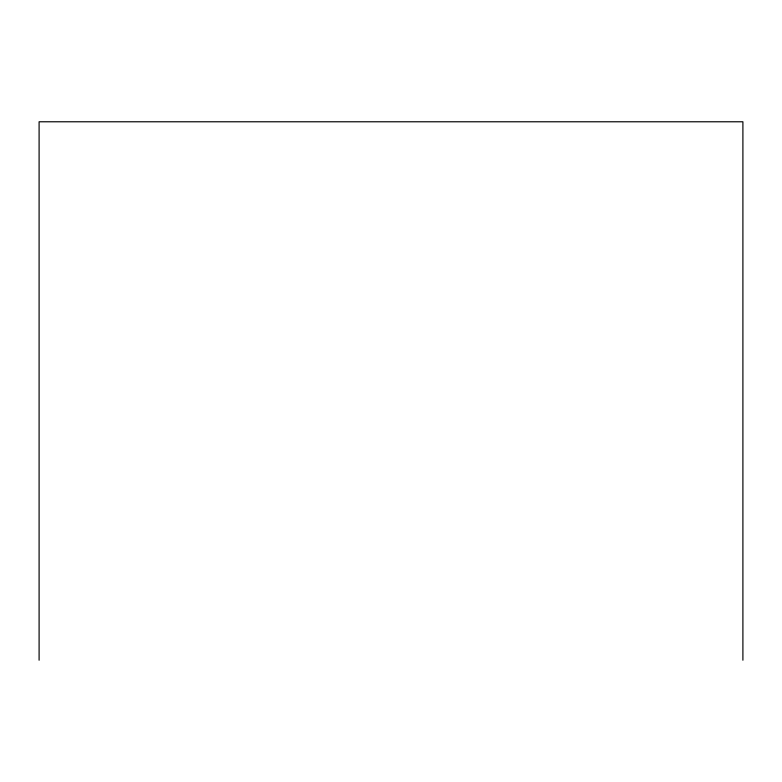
<?xml version="1.0" encoding="UTF-8"?>
<svg xmlns="http://www.w3.org/2000/svg" width="782" height="782" viewBox="0 0 782 782"><rect width="100%" height="100%" fill="white"/><g stroke="black" fill="none" stroke-linecap="round" stroke-linejoin="round"><path stroke-width="1.17" d="M742.9 660.223L742.9 121.777L39.1 121.777L39.1 660.223"/></g></svg>
